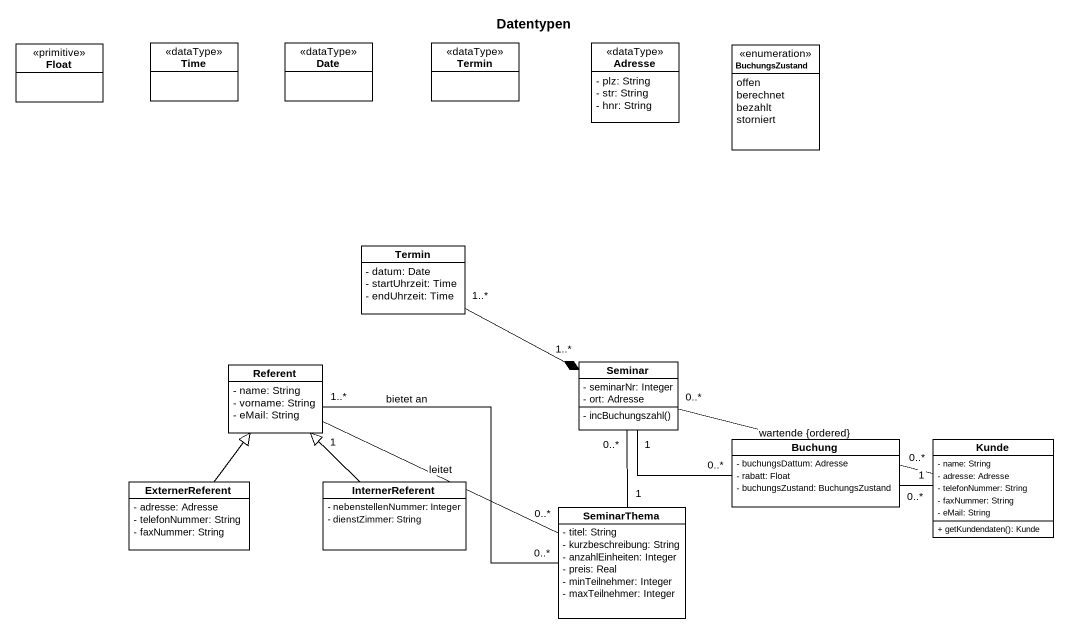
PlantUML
@startuml
title Datentypen
hide circle
hide empty members
skinparam classAttributeIconSize 0
class Float <<primitive>>
class Time <<dataType>>
class Date <<dataType>>
class Termin <<dataType>>
class Adresse <<dataType>> {
  - plz: String
  - str: String
  - hnr: String
}
enum BuchungsZustand {
  offen
  berechnet
  bezahlt
  storniert
}
class "Termin" as Termin_2 {
  - datum: Date
  - startUhrzeit: Time
  - endUhrzeit: Time
}
class Referent {
  - name: String
  - vorname: String
  - eMail: String
}
class Seminar {
  - seminarNr: Integer
  - ort: Adresse
  - incBuchungszahl()
}
class Buchung {
  - buchungsDattum: Adresse
  - rabatt: Float
  - buchungsZustand: BuchungsZustand
}
class Kunde {
  - name: String
  - adresse: Adresse
  - telefonNummer: String
  - faxNummer: String
  - eMail: String
  + getKundendaten(): Kunde
}
class ExternerReferent {
  - adresse: Adresse
  - telefonNummer: String
  - faxNummer: String
}
class InternerReferent {
  - nebenstellenNummer: Integer
  - dienstZimmer: String
}
class SeminarThema {
  - titel: String
  - kurzbeschreibung: String
  - anzahlEinheiten: Integer
  - preis: Real
  - minTeilnehmer: Integer
  - maxTeilnehmer: Integer
}
Termin_2 "1..*" -right-* "1..*" Seminar
Referent "1..*" -right- "0..*" SeminarThema : bietet an
Referent "1" -right- "0..*" SeminarThema : leitet
Seminar "1" -right- "0..*" Buchung
Seminar "0..*" -right- "0..*" Kunde : wartende {ordered}
Buchung "0..*" -right- "1" Kunde
ExternerReferent -up-|> Referent
InternerReferent -up-|> Referent
SeminarThema "1" -up- "0..*" Seminar
@enduml
